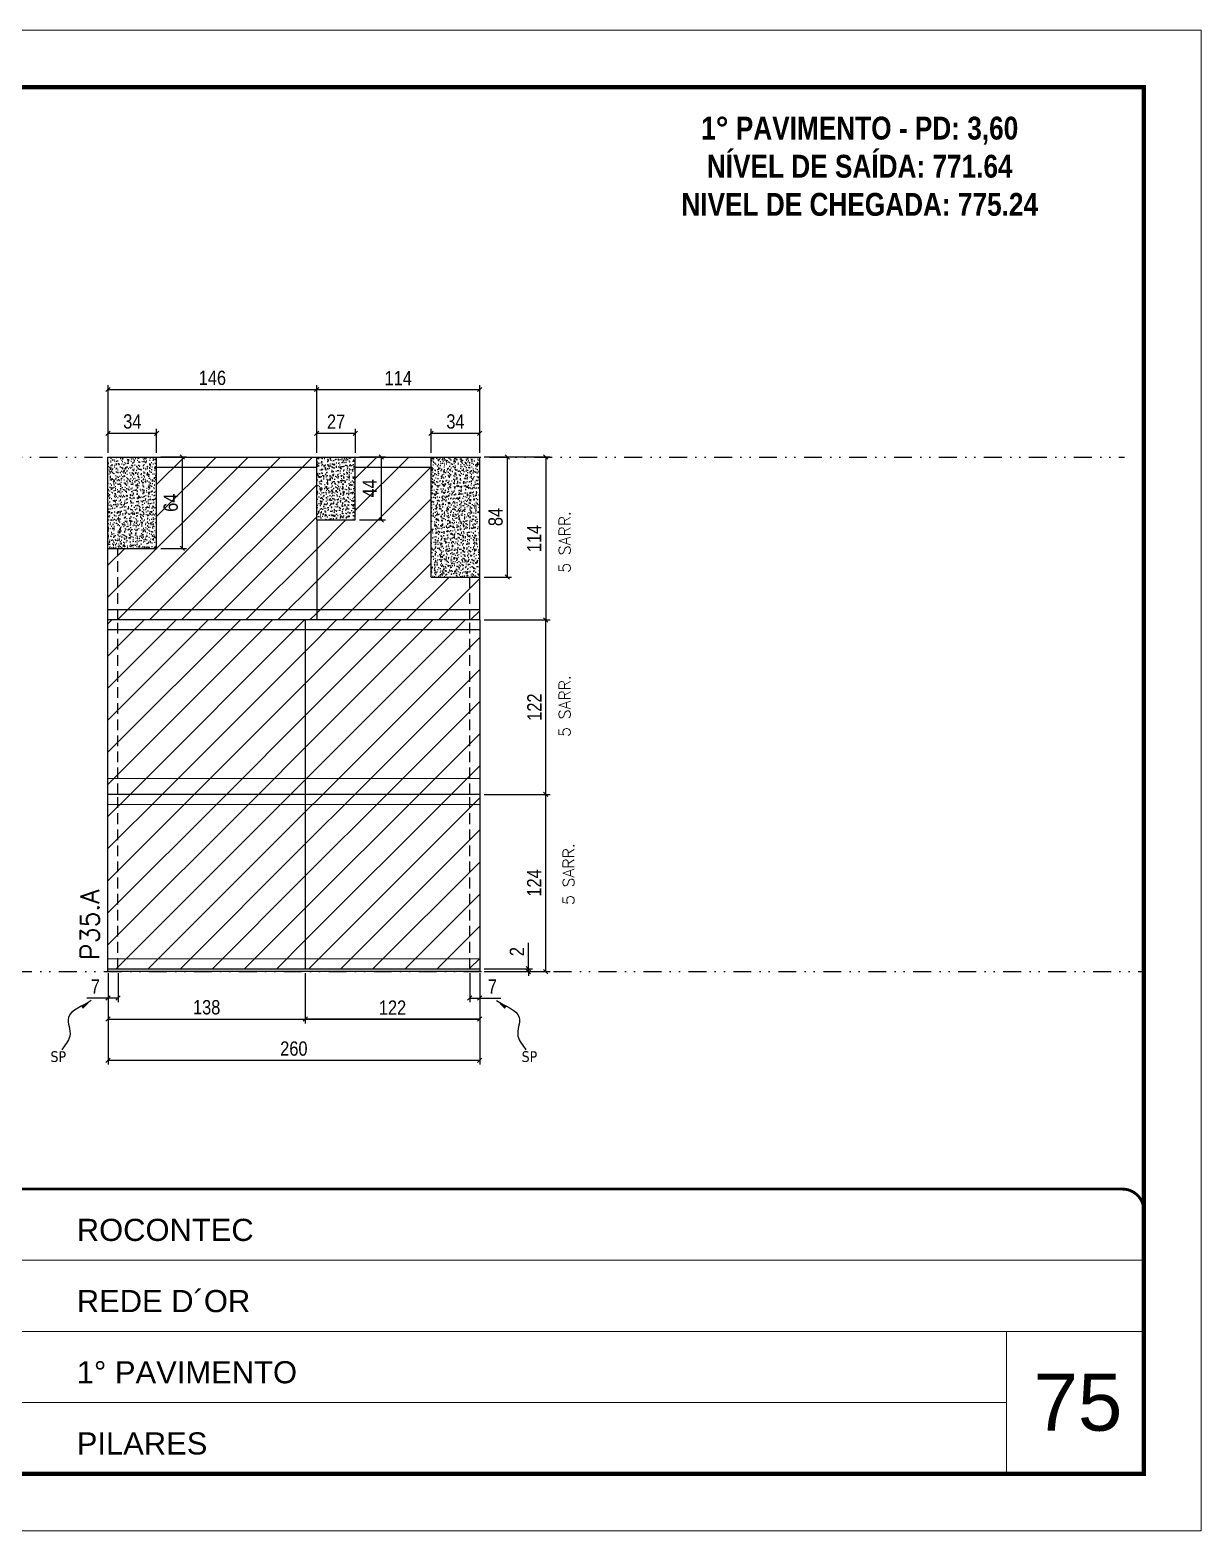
# Model space of a CAD drawing. Extents: x 2949 to 9203, y -16089 to 12527.
# Drawn here: x 6799 to 7618, y -9198 to -8148 of the extents above; entities that cross this region are included whole.
import ezdxf

# ---------------------------------------------------------------- set-up
doc = ezdxf.new("R2010")
doc.units = 0
for name, pattern in [('CONTINUO', [0]), ('DASHED', [0.75, 0.5, -0.25]), ('DIVIDE2', [0.625, 0.25, -0.125, 0, -0.125, 0, -0.125]), ('HIDDEN', [0.375, 0.25, -0.125])]:
    doc.linetypes.add(name, pattern=pattern)
for name, color, linetype, lineweight in [('CARIMBO', 255, 'Continuous', 9), ('Folhas', 255, 'Continuous', 9), ('Hachura', 251, 'Continuous', 9), ('Sarr 2.2x7', 40, 'Continuous', 9), ('SARRAFO DE PRESSAO', 251, 'DASHED', 9), ('Texto Seção', 7, 'Continuous', 15)]:
    doc.layers.add(name, color=color, linetype=linetype, lineweight=lineweight)
for name, color, linetype in [('COTA', 241, 'Continuous'), ('NOMENCLATURA', 7, 'Continuous'), ('Nível', 160, 'Continuous'), ('Painéis', 200, 'Continuous'), ('SARR_2.2x7', 40, 'Continuous'), ('Sarrafo de Pressão', 42, 'HIDDEN'), ('texto', 7, 'Continuous')]:
    doc.layers.add(name, color=color, linetype=linetype)
doc.styles.add('ARIAL', font='arial.ttf')
doc.styles.add('COTA TECNICA', font='techl___.ttf', dxfattribs={"height": 10})
doc.styles.add('COTA TECNICA-50', font='techl___.ttf', dxfattribs={"height": 10})
doc.styles.add('REGUA-120', font='ROMANS.shx', dxfattribs={"height": 15})
doc.styles.add('ROMANC', font='techb___.ttf', dxfattribs={"height": 2.5})
doc.styles.add('ROMANS', font='romans.shx')
doc.styles.get("Standard").update_dxf_attribs({"font": 'arial.ttf'})
doc.dimstyles.new('COTA PAINEL-50', dxfattribs={"dimtxt": 10, "dimasz": 3, "dimexe": 3, "dimexo": 3, "dimgap": 3, "dimtad": 1, "dimdec": 1, "dimzin": 12, "dimdsep": 46, "dimtxsty": 'COTA TECNICA-50', "dimblk1": 'OBLIQUE', "dimblk2": 'OBLIQUE', "dimsah": 1, "dimcen": 0.9, "dimclrd": 4, "dimclre": 4, "dimclrt": 240, "dimadec": 1, "dimazin": 3, "dimtfac": 1, "dimtdec": 1, "dimtmove": 0, "dimatfit": 3, "dimfxl": 1, "dimtolj": 1, "dimtzin": 12, "dimarcsym": 0})
doc.dimstyles.new('PAINEL', dxfattribs={"dimtxt": 10, "dimasz": 3, "dimexe": 3, "dimexo": 3, "dimgap": 3, "dimtad": 1, "dimdec": 1, "dimzin": 12, "dimdsep": 46, "dimtxsty": 'COTA TECNICA', "dimblk1": 'OBLIQUE', "dimblk2": 'OBLIQUE', "dimsah": 1, "dimcen": 0.9, "dimclrd": 4, "dimclre": 4, "dimclrt": 240, "dimadec": 1, "dimazin": 3, "dimtfac": 1, "dimtdec": 1, "dimtmove": 0, "dimatfit": 3, "dimfxl": 1, "dimtolj": 1, "dimtzin": 12, "dimarcsym": 0})
doc.dimstyles.get("Standard").update_dxf_attribs({"dimtxt": 0.18, "dimasz": 0.18, "dimexe": 0.18, "dimexo": 0.0625, "dimgap": 0.09, "dimtad": 0, "dimtih": 1, "dimtoh": 1, "dimdec": 4, "dimzin": 0, "dimdsep": 46, "dimtxsty": 'Standard', "dimcen": 0.09, "dimadec": 0, "dimazin": 0, "dimtfac": 1, "dimtdec": 4, "dimtofl": 0, "dimtmove": 0, "dimatfit": 3, "dimfxl": 1, "dimtolj": 1, "dimtzin": 0, "dimarcsym": 0})
pattern_1 = [(45, (-127656.967, -37644.947), (-11.2253202, 11.2253202), [])]
pattern_2 = [(50, (846.7493, -5128.3443), (5.46554, -0.4781726), [0.5715, -6.2865]), (355, (846.7493, -5128.3443), (-1.0573026, 5.7317054), [0.4572, -5.0292175]), (100.451445, (847.205, -5128.384), (4.4082374, 5.2535326), [0.4857003, -5.3427073]), (46.1842, (846.749, -5126.82), (8.132371, -1.26127), [0.85725, -9.42975]), (96.63556, (847.427, -5126.9254), (7.122124, 7.422784), [0.728551, -8.014068]), (351.18415, (846.749, -5126.82), (7.122124, 7.422784), [0.685799, -7.543792]), (21, (847.5113, -5127.2013), (4.5484317, -3.067956), [0.5715, -6.2865]), (326, (847.5113, -5127.2013), (1.854061, 5.525639), [0.4572, -5.0292]), (71.451445, (847.8904, -5127.457), (6.4024926, 2.457683), [0.4857003, -5.342698]), (37.5, (846.7493, -5128.3443), (0.0926581, 2.53665117), [0, -4.96824, 0, -5.1054, 0, -5.04825]), (7.5, (846.7493, -5128.3443), (2.0045899, 3.0054172), [0, -2.91084, 0, -4.85394, 0, -1.92405]), (327.5, (845.05, -5128.3443), (4.06771786, -0.1718623), [0, -1.905, 0, -5.9436, 0, -7.8867]), (317.5, (844.288, -5128.3443), (4.4438754, 0.7627947), [0, -2.4765, 0, -3.94716, 0, -5.6007])]
pattern_3 = [(45, (0, 1148.575), (-11.22532, 11.22532), [])]

# ---------------------------------------------------------------- blocks, each defined once
blk = doc.blocks.new('9999999999')
at = {"color": 30, "linetype": 'CONTINUO'}
for p, q in [((98564.6, 34379.6), (99584, 34379.6)), ((98564.6, 34329.8), (99488, 34329.8)), ((99584, 34329.8), (99488, 34329.8)), ((99488, 34329.8), (99488, 34230.2)), ((98564.6, 34280), (99488, 34280))]:
    blk.add_line(p, q, dxfattribs=at)
at = {"color": 30, "linetype": 'CONTINUO', "const_width": 2}
blk.add_lwpolyline([(99584, 34230.2), (99584, 34414.4, 0.414214), (99569, 34429.4), (98229, 34429.4, 0.414214), (98214, 34414.4), (98214, 34245.2, 0.414214), (98229, 34230.2), (99584, 34230.2)], format="xyb", dxfattribs=at)
at = {"layer": 'Folhas'}
blk.add_lwpolyline([(98139, 34190.2), (99624, 34190.2), (99624, 35240.2), (98139, 35240.2)], close=True, dxfattribs=at)
at = {"layer": 'Folhas', "color": 30, "const_width": 3}
blk.add_lwpolyline([(98214, 34230.2), (99584, 34230.2), (99584, 35200.2), (98214, 35200.2)], close=True, dxfattribs=at)
at = {"color": 7, "linetype": 'Continuous', "ltscale": 5, "style": 'ARIAL'}
for s, height, p in [('ROCONTEC', 15.48, (98837.7, 34393.1)), ('REDE D´OR', 15.48, (98837.7, 34343.3)), ('1° PAVIMENTO', 15.483, (98837.7, 34293.5)), ('PILARES', 15.48, (98837.7, 34243.7))]:
    blk.add_text(s, height=height, dxfattribs=at).set_placement(p)
blk = doc.blocks.new('_Oblique')
at = {"color": 0, "linetype": 'ByBlock', "lineweight": -2}
blk.add_line((-0.5, -0.5), (0.5, 0.5), dxfattribs=at)
blk = doc.blocks.new('*D2798')
at = {"layer": 'COTA', "color": 4, "lineweight": -2, "transparency": 16777216}
for p, q in [((6853.1, -8807.3), (6853.1, -8871.3)), ((7113.1, -8807.3), (7113.1, -8871.3)), ((6853.1, -8868.3), (7113.1, -8868.3))]:
    blk.add_line(p, q, dxfattribs=at)
at = {"layer": 'Defpoints', "color": 0, "transparency": 16777216}
for p in [(6853.1, -8804.3), (7113.1, -8804.3), (7113.1, -8868.3)]:
    blk.add_point(p, dxfattribs=at)
at = {"layer": 'COTA', "color": 4, "lineweight": -2, "transparency": 16777216, "xscale": 3, "yscale": 3, "zscale": 3, "rotation": 180}
blk.add_blockref('_Oblique', (6853.1, -8868.3), dxfattribs=at)
at = {"layer": 'COTA', "color": 4, "lineweight": -2, "transparency": 16777216, "xscale": 3, "yscale": 3, "zscale": 3}
blk.add_blockref('_Oblique', (7113.1, -8868.3), dxfattribs=at)
at = {"layer": 'COTA', "color": 240, "transparency": 16777216, "insert": (6983.1, -8860.2), "char_height": 10, "attachment_point": 5, "style": 'COTA TECNICA'}
blk.add_mtext('\\A1;260', dxfattribs=at)
blk = doc.blocks.new('*D2799')
at = {"layer": 'COTA', "color": 4, "lineweight": -2, "transparency": 16777216}
for p, q in [((6853.1, -8809.3), (6853.1, -8827.8)), ((6860.1, -8807.3), (6860.1, -8827.8)), ((6853.1, -8824.8), (6838.4, -8824.8)), ((6860.1, -8824.8), (6853.1, -8824.8))]:
    blk.add_line(p, q, dxfattribs=at)
at = {"layer": 'Defpoints', "color": 0, "transparency": 16777216}
for p in [(6853.1, -8806.3), (6860.1, -8804.3), (6853.1, -8824.8)]:
    blk.add_point(p, dxfattribs=at)
at = {"layer": 'COTA', "color": 4, "lineweight": -2, "transparency": 16777216, "xscale": 3, "yscale": 3, "zscale": 3, "rotation": 180}
blk.add_blockref('_Oblique', (6853.1, -8824.8), dxfattribs=at)
at = {"layer": 'COTA', "color": 4, "lineweight": -2, "transparency": 16777216, "xscale": 3, "yscale": 3, "zscale": 3}
blk.add_blockref('_Oblique', (6860.1, -8824.8), dxfattribs=at)
at = {"layer": 'COTA', "color": 240, "transparency": 16777216, "insert": (6844.2, -8816.8), "char_height": 10, "attachment_point": 5, "style": 'COTA TECNICA-50'}
blk.add_mtext('\\A1;7', dxfattribs=at)
blk = doc.blocks.new('*D2800')
at = {"layer": 'COTA', "color": 4, "lineweight": -2, "transparency": 16777216}
for p, q in [((7106.1, -8807.3), (7106.1, -8827.8)), ((7113.1, -8809.3), (7113.1, -8827.8)), ((7106.1, -8824.8), (7113.1, -8824.8)), ((7113.1, -8824.8), (7127.8, -8824.8))]:
    blk.add_line(p, q, dxfattribs=at)
at = {"layer": 'Defpoints', "color": 0, "transparency": 16777216}
for p in [(7106.1, -8804.3), (7113.1, -8806.3), (7113.1, -8824.8)]:
    blk.add_point(p, dxfattribs=at)
at = {"layer": 'COTA', "color": 4, "lineweight": -2, "transparency": 16777216, "xscale": 3, "yscale": 3, "zscale": 3, "rotation": 180}
blk.add_blockref('_Oblique', (7106.1, -8824.8), dxfattribs=at)
at = {"layer": 'COTA', "color": 4, "lineweight": -2, "transparency": 16777216, "xscale": 3, "yscale": 3, "zscale": 3}
blk.add_blockref('_Oblique', (7113.1, -8824.8), dxfattribs=at)
at = {"layer": 'COTA', "color": 240, "transparency": 16777216, "insert": (7121.9, -8816.8), "char_height": 10, "attachment_point": 5, "style": 'COTA TECNICA-50'}
blk.add_mtext('\\A1;7', dxfattribs=at)
blk = doc.blocks.new('*D2801')
at = {"layer": 'COTA', "color": 4, "lineweight": -2, "transparency": 16777216}
for p, q in [((7116.1, -8682.3), (7162.3, -8682.3)), ((7159.3, -8806.3), (7159.3, -8682.3)), ((7116.1, -8806.3), (7162.3, -8806.3))]:
    blk.add_line(p, q, dxfattribs=at)
at = {"layer": 'Defpoints', "color": 0, "transparency": 16777216}
for p in [(7113.1, -8682.3), (7159.3, -8682.3), (7113.1, -8806.3)]:
    blk.add_point(p, dxfattribs=at)
at = {"layer": 'COTA', "color": 4, "lineweight": -2, "transparency": 16777216, "xscale": 3, "yscale": 3, "zscale": 3}
for p, rotation in [((7159.3, -8682.3), 90), ((7159.3, -8806.3), 270)]:
    blk.add_blockref('_Oblique', p, dxfattribs=dict(at, rotation=rotation))
at = {"layer": 'COTA', "color": 240, "transparency": 16777216, "insert": (7151.2, -8744.3), "char_height": 10, "attachment_point": 5, "rotation": 90, "style": 'COTA TECNICA-50'}
blk.add_mtext('\\A1;124', dxfattribs=at)
blk = doc.blocks.new('*D2802')
at = {"layer": 'COTA', "color": 4, "lineweight": -2, "transparency": 16777216}
for p, q in [((7147.1, -8804.3), (7147.1, -8786.2)), ((7116.1, -8804.3), (7150.1, -8804.3)), ((7116.1, -8806.3), (7150.1, -8806.3)), ((7147.1, -8806.3), (7147.1, -8804.3)), ((7147.1, -8806.3), (7147.1, -8809.3))]:
    blk.add_line(p, q, dxfattribs=at)
at = {"layer": 'Defpoints', "color": 0, "transparency": 16777216}
for p in [(7113.1, -8804.3), (7113.1, -8806.3), (7147.1, -8806.3)]:
    blk.add_point(p, dxfattribs=at)
at = {"layer": 'COTA', "color": 4, "lineweight": -2, "transparency": 16777216, "xscale": 3, "yscale": 3, "zscale": 3}
for p, rotation in [((7147.1, -8804.3), 270), ((7147.1, -8806.3), 90)]:
    blk.add_blockref('_Oblique', p, dxfattribs=dict(at, rotation=rotation))
at = {"layer": 'COTA', "color": 240, "transparency": 16777216, "insert": (7139.1, -8792.3), "char_height": 10, "attachment_point": 5, "rotation": 90, "style": 'COTA TECNICA-50'}
blk.add_mtext('\\A1;2', dxfattribs=at)
blk = doc.blocks.new('*D2803')
at = {"layer": 'COTA', "color": 4, "linetype": 'ByBlock', "lineweight": -2, "transparency": 16777216}
for p, q in [((7116.1, -8560.3), (7162.3, -8560.3)), ((7159.3, -8682.3), (7159.3, -8560.3)), ((7116.1, -8682.3), (7162.3, -8682.3))]:
    blk.add_line(p, q, dxfattribs=at)
at = {"layer": 'Defpoints', "color": 0, "linetype": 'ByBlock', "transparency": 16777216}
for p in [(7113.1, -8560.3), (7159.3, -8560.3), (7113.1, -8682.3)]:
    blk.add_point(p, dxfattribs=at)
at = {"layer": 'COTA', "color": 4, "linetype": 'ByBlock', "lineweight": -2, "transparency": 16777216, "xscale": 3, "yscale": 3, "zscale": 3}
for p, rotation in [((7159.3, -8560.3), 90), ((7159.3, -8682.3), 270)]:
    blk.add_blockref('_Oblique', p, dxfattribs=dict(at, rotation=rotation))
at = {"layer": 'COTA', "color": 240, "linetype": 'ByBlock', "transparency": 16777216, "insert": (7151.3, -8621.3), "char_height": 10, "attachment_point": 5, "rotation": 90, "style": 'COTA TECNICA'}
blk.add_mtext('\\A1;122', dxfattribs=at)
blk = doc.blocks.new('*D2830')
at = {"layer": 'COTA', "color": 4, "linetype": 'ByBlock', "lineweight": -2, "transparency": 16777216}
for p, q in [((6991.1, -8807.3), (6991.1, -8842.5)), ((7113.1, -8807.3), (7113.1, -8842.5)), ((7113.1, -8839.5), (6991.1, -8839.5))]:
    blk.add_line(p, q, dxfattribs=at)
at = {"layer": 'Defpoints', "color": 0, "linetype": 'ByBlock', "transparency": 16777216}
for p in [(6991.1, -8804.3), (7113.1, -8804.3), (6991.1, -8839.5)]:
    blk.add_point(p, dxfattribs=at)
at = {"layer": 'COTA', "color": 4, "linetype": 'ByBlock', "lineweight": -2, "transparency": 16777216, "xscale": 3, "yscale": 3, "zscale": 3, "rotation": 180}
blk.add_blockref('_Oblique', (6991.1, -8839.5), dxfattribs=at)
at = {"layer": 'COTA', "color": 4, "linetype": 'ByBlock', "lineweight": -2, "transparency": 16777216, "xscale": 3, "yscale": 3, "zscale": 3}
blk.add_blockref('_Oblique', (7113.1, -8839.5), dxfattribs=at)
at = {"layer": 'COTA', "color": 240, "linetype": 'ByBlock', "transparency": 16777216, "insert": (7052.1, -8831.5), "char_height": 10, "attachment_point": 5, "style": 'COTA TECNICA'}
blk.add_mtext('\\A1;122', dxfattribs=at)
blk = doc.blocks.new('*D2831')
at = {"layer": 'COTA', "color": 4, "linetype": 'ByBlock', "lineweight": -2, "transparency": 16777216}
for p, q in [((6991.1, -8807.3), (6991.1, -8842.5)), ((7113.1, -8809.3), (7113.1, -8842.5)), ((6991.1, -8839.5), (7113.1, -8839.5))]:
    blk.add_line(p, q, dxfattribs=at)
at = {"layer": 'Defpoints', "color": 0, "linetype": 'ByBlock', "transparency": 16777216}
for p in [(6991.1, -8804.3), (7113.1, -8806.3), (7113.1, -8839.5)]:
    blk.add_point(p, dxfattribs=at)
at = {"layer": 'COTA', "color": 4, "linetype": 'ByBlock', "lineweight": -2, "transparency": 16777216, "xscale": 3, "yscale": 3, "zscale": 3, "rotation": 180}
blk.add_blockref('_Oblique', (6991.1, -8839.5), dxfattribs=at)
at = {"layer": 'COTA', "color": 4, "linetype": 'ByBlock', "lineweight": -2, "transparency": 16777216, "xscale": 3, "yscale": 3, "zscale": 3}
blk.add_blockref('_Oblique', (7113.1, -8839.5), dxfattribs=at)
at = {"layer": 'COTA', "color": 240, "linetype": 'ByBlock', "transparency": 16777216, "insert": (7052.1, -8831.5), "char_height": 10, "attachment_point": 5, "style": 'COTA TECNICA'}
blk.add_mtext('\\A1;122', dxfattribs=at)
blk = doc.blocks.new('*D2832')
at = {"layer": 'COTA', "color": 4, "linetype": 'ByBlock', "lineweight": -2, "transparency": 16777216}
for p, q in [((6853.1, -8809.3), (6853.1, -8842.5)), ((6991.1, -8807.3), (6991.1, -8842.5)), ((6853.1, -8839.5), (6991.1, -8839.5))]:
    blk.add_line(p, q, dxfattribs=at)
at = {"layer": 'Defpoints', "color": 0, "linetype": 'ByBlock', "transparency": 16777216}
for p in [(6853.1, -8806.3), (6991.1, -8804.3), (6991.1, -8839.5)]:
    blk.add_point(p, dxfattribs=at)
at = {"layer": 'COTA', "color": 4, "linetype": 'ByBlock', "lineweight": -2, "transparency": 16777216, "xscale": 3, "yscale": 3, "zscale": 3, "rotation": 180}
blk.add_blockref('_Oblique', (6853.1, -8839.5), dxfattribs=at)
at = {"layer": 'COTA', "color": 4, "linetype": 'ByBlock', "lineweight": -2, "transparency": 16777216, "xscale": 3, "yscale": 3, "zscale": 3}
blk.add_blockref('_Oblique', (6991.1, -8839.5), dxfattribs=at)
at = {"layer": 'COTA', "color": 240, "linetype": 'ByBlock', "transparency": 16777216, "insert": (6922.1, -8831.3), "char_height": 10, "attachment_point": 5, "style": 'COTA TECNICA'}
blk.add_mtext('\\A1;138', dxfattribs=at)
blk = doc.blocks.new('*D2833')
at = {"layer": 'COTA', "color": 4, "lineweight": -2, "transparency": 16777216}
for p, q in [((7116.1, -8446.3), (7162.3, -8446.3)), ((7159.3, -8446.3), (7159.3, -8560.3)), ((7116.1, -8560.3), (7162.3, -8560.3))]:
    blk.add_line(p, q, dxfattribs=at)
at = {"layer": 'Defpoints', "color": 0, "transparency": 16777216}
for p in [(7113.1, -8446.3), (7113.1, -8560.3), (7159.3, -8560.3)]:
    blk.add_point(p, dxfattribs=at)
at = {"layer": 'COTA', "color": 4, "lineweight": -2, "transparency": 16777216, "xscale": 3, "yscale": 3, "zscale": 3}
for p, rotation in [((7159.3, -8446.3), 90), ((7159.3, -8560.3), 270)]:
    blk.add_blockref('_Oblique', p, dxfattribs=dict(at, rotation=rotation))
at = {"layer": 'COTA', "color": 240, "transparency": 16777216, "insert": (7151.2, -8503.3), "char_height": 10, "attachment_point": 5, "rotation": 90, "style": 'COTA TECNICA'}
blk.add_mtext('\\A1;114', dxfattribs=at)
blk = doc.blocks.new('*D2834')
at = {"layer": 'COTA', "color": 4, "lineweight": -2, "transparency": 16777216}
for p, q in [((6853.1, -8443.3), (6853.1, -8396.1)), ((6853.1, -8399.1), (6999.1, -8399.1)), ((6999.1, -8443.3), (6999.1, -8396.1))]:
    blk.add_line(p, q, dxfattribs=at)
at = {"layer": 'Defpoints', "color": 0, "transparency": 16777216}
for p in [(6999.1, -8399.1), (6853.1, -8446.3), (6999.1, -8446.3)]:
    blk.add_point(p, dxfattribs=at)
at = {"layer": 'COTA', "color": 4, "lineweight": -2, "transparency": 16777216, "xscale": 3, "yscale": 3, "zscale": 3, "rotation": 180}
blk.add_blockref('_Oblique', (6853.1, -8399.1), dxfattribs=at)
at = {"layer": 'COTA', "color": 4, "lineweight": -2, "transparency": 16777216, "xscale": 3, "yscale": 3, "zscale": 3}
blk.add_blockref('_Oblique', (6999.1, -8399.1), dxfattribs=at)
at = {"layer": 'COTA', "color": 240, "transparency": 16777216, "insert": (6926.1, -8391), "char_height": 10, "attachment_point": 5, "style": 'COTA TECNICA'}
blk.add_mtext('\\A1;146', dxfattribs=at)
blk = doc.blocks.new('*D2835')
at = {"layer": 'COTA', "color": 4, "lineweight": -2, "transparency": 16777216}
for p, q in [((7029.1, -8446.3), (7047.2, -8446.3)), ((7044.2, -8446.3), (7044.2, -8490.3)), ((7029.1, -8490.3), (7047.2, -8490.3))]:
    blk.add_line(p, q, dxfattribs=at)
at = {"layer": 'Defpoints', "color": 0, "transparency": 16777216}
for p in [(7026.1, -8446.3), (7026.1, -8490.3), (7044.2, -8490.3)]:
    blk.add_point(p, dxfattribs=at)
at = {"layer": 'COTA', "color": 4, "lineweight": -2, "transparency": 16777216, "xscale": 3, "yscale": 3, "zscale": 3}
for p, rotation in [((7044.2, -8446.3), 90), ((7044.2, -8490.3), 270)]:
    blk.add_blockref('_Oblique', p, dxfattribs=dict(at, rotation=rotation))
at = {"layer": 'COTA', "color": 240, "transparency": 16777216, "insert": (7036.1, -8468.3), "char_height": 10, "attachment_point": 5, "rotation": 90, "style": 'COTA TECNICA'}
blk.add_mtext('\\A1;44', dxfattribs=at)
blk = doc.blocks.new('*D2836')
at = {"layer": 'COTA', "color": 4, "lineweight": -2, "transparency": 16777216}
for p, q in [((6890.1, -8446.3), (6908.1, -8446.3)), ((6905.1, -8510.3), (6905.1, -8446.3)), ((6890.1, -8510.3), (6908.1, -8510.3))]:
    blk.add_line(p, q, dxfattribs=at)
at = {"layer": 'Defpoints', "color": 0, "transparency": 16777216}
for p in [(6887.1, -8446.3), (6905.1, -8446.3), (6887.1, -8510.3)]:
    blk.add_point(p, dxfattribs=at)
at = {"layer": 'COTA', "color": 4, "lineweight": -2, "transparency": 16777216, "xscale": 3, "yscale": 3, "zscale": 3}
for p, rotation in [((6905.1, -8446.3), 90), ((6905.1, -8510.3), 270)]:
    blk.add_blockref('_Oblique', p, dxfattribs=dict(at, rotation=rotation))
at = {"layer": 'COTA', "color": 240, "transparency": 16777216, "insert": (6897, -8478.3), "char_height": 10, "attachment_point": 5, "rotation": 90, "style": 'COTA TECNICA'}
blk.add_mtext('\\A1;64', dxfattribs=at)
blk = doc.blocks.new('*D2810')
at = {"layer": 'COTA', "color": 4, "lineweight": -2, "transparency": 16777216}
for p, q in [((6999.1, -8443.3), (6999.1, -8396.1)), ((6999.1, -8399.1), (7113.1, -8399.1)), ((7113.1, -8443.3), (7113.1, -8396.1))]:
    blk.add_line(p, q, dxfattribs=at)
at = {"layer": 'Defpoints', "color": 0, "transparency": 16777216}
for p in [(7113.1, -8399.1), (6999.1, -8446.3), (7113.1, -8446.3)]:
    blk.add_point(p, dxfattribs=at)
at = {"layer": 'COTA', "color": 4, "lineweight": -2, "transparency": 16777216, "xscale": 3, "yscale": 3, "zscale": 3, "rotation": 180}
blk.add_blockref('_Oblique', (6999.1, -8399.1), dxfattribs=at)
at = {"layer": 'COTA', "color": 4, "lineweight": -2, "transparency": 16777216, "xscale": 3, "yscale": 3, "zscale": 3}
blk.add_blockref('_Oblique', (7113.1, -8399.1), dxfattribs=at)
at = {"layer": 'COTA', "color": 240, "transparency": 16777216, "insert": (7056.1, -8391.1), "char_height": 10, "attachment_point": 5, "style": 'COTA TECNICA'}
blk.add_mtext('\\A1;114', dxfattribs=at)
blk = doc.blocks.new('*D2838')
at = {"layer": 'COTA', "color": 4, "lineweight": -2, "transparency": 16777216}
for p, q in [((7116.1, -8446.3), (7135.3, -8446.3)), ((7132.3, -8446.3), (7132.3, -8530.3)), ((7116.1, -8530.3), (7135.3, -8530.3))]:
    blk.add_line(p, q, dxfattribs=at)
at = {"layer": 'Defpoints', "color": 0, "transparency": 16777216}
for p in [(7113.1, -8446.3), (7113.1, -8530.3), (7132.3, -8530.3)]:
    blk.add_point(p, dxfattribs=at)
at = {"layer": 'COTA', "color": 4, "lineweight": -2, "transparency": 16777216, "xscale": 3, "yscale": 3, "zscale": 3}
for p, rotation in [((7132.3, -8446.3), 90), ((7132.3, -8530.3), 270)]:
    blk.add_blockref('_Oblique', p, dxfattribs=dict(at, rotation=rotation))
at = {"layer": 'COTA', "color": 240, "transparency": 16777216, "insert": (7124.2, -8488.3), "char_height": 10, "attachment_point": 5, "rotation": 90, "style": 'COTA TECNICA'}
blk.add_mtext('\\A1;84', dxfattribs=at)
blk = doc.blocks.new('*D2839')
at = {"layer": 'COTA', "color": 4, "lineweight": -2, "transparency": 16777216}
for p, q in [((7079.1, -8443.3), (7079.1, -8426.7)), ((7079.1, -8429.7), (7113.1, -8429.7)), ((7113.1, -8443.3), (7113.1, -8426.7))]:
    blk.add_line(p, q, dxfattribs=at)
at = {"layer": 'Defpoints', "color": 0, "transparency": 16777216}
for p in [(7113.1, -8429.7), (7079.1, -8446.3), (7113.1, -8446.3)]:
    blk.add_point(p, dxfattribs=at)
at = {"layer": 'COTA', "color": 4, "lineweight": -2, "transparency": 16777216, "xscale": 3, "yscale": 3, "zscale": 3, "rotation": 180}
blk.add_blockref('_Oblique', (7079.1, -8429.7), dxfattribs=at)
at = {"layer": 'COTA', "color": 4, "lineweight": -2, "transparency": 16777216, "xscale": 3, "yscale": 3, "zscale": 3}
blk.add_blockref('_Oblique', (7113.1, -8429.7), dxfattribs=at)
at = {"layer": 'COTA', "color": 240, "transparency": 16777216, "insert": (7096.1, -8421.5), "char_height": 10, "attachment_point": 5, "style": 'COTA TECNICA'}
blk.add_mtext('\\A1;34', dxfattribs=at)
blk = doc.blocks.new('*D2815')
at = {"layer": 'COTA', "color": 4, "lineweight": -2, "transparency": 16777216}
for p, q in [((6999.1, -8443.3), (6999.1, -8426.7)), ((6999.1, -8429.7), (7026.1, -8429.7)), ((7026.1, -8443.3), (7026.1, -8426.7))]:
    blk.add_line(p, q, dxfattribs=at)
at = {"layer": 'Defpoints', "color": 0, "transparency": 16777216}
for p in [(7026.1, -8429.7), (6999.1, -8446.3), (7026.1, -8446.3)]:
    blk.add_point(p, dxfattribs=at)
at = {"layer": 'COTA', "color": 4, "lineweight": -2, "transparency": 16777216, "xscale": 3, "yscale": 3, "zscale": 3, "rotation": 180}
blk.add_blockref('_Oblique', (6999.1, -8429.7), dxfattribs=at)
at = {"layer": 'COTA', "color": 4, "lineweight": -2, "transparency": 16777216, "xscale": 3, "yscale": 3, "zscale": 3}
blk.add_blockref('_Oblique', (7026.1, -8429.7), dxfattribs=at)
at = {"layer": 'COTA', "color": 240, "transparency": 16777216, "insert": (7012.6, -8421.6), "char_height": 10, "attachment_point": 5, "style": 'COTA TECNICA'}
blk.add_mtext('\\A1;27', dxfattribs=at)
blk = doc.blocks.new('*D2840')
at = {"layer": 'COTA', "color": 4, "lineweight": -2, "transparency": 16777216}
for p, q in [((6853.1, -8443.3), (6853.1, -8426.7)), ((6853.1, -8429.7), (6887.1, -8429.7)), ((6887.1, -8443.3), (6887.1, -8426.7))]:
    blk.add_line(p, q, dxfattribs=at)
at = {"layer": 'Defpoints', "color": 0, "transparency": 16777216}
for p in [(6887.1, -8429.7), (6853.1, -8446.3), (6887.1, -8446.3)]:
    blk.add_point(p, dxfattribs=at)
at = {"layer": 'COTA', "color": 4, "lineweight": -2, "transparency": 16777216, "xscale": 3, "yscale": 3, "zscale": 3, "rotation": 180}
blk.add_blockref('_Oblique', (6853.1, -8429.7), dxfattribs=at)
at = {"layer": 'COTA', "color": 4, "lineweight": -2, "transparency": 16777216, "xscale": 3, "yscale": 3, "zscale": 3}
blk.add_blockref('_Oblique', (6887.1, -8429.7), dxfattribs=at)
at = {"layer": 'COTA', "color": 240, "transparency": 16777216, "insert": (6870.1, -8421.5), "char_height": 10, "attachment_point": 5, "style": 'COTA TECNICA'}
blk.add_mtext('\\A1;34', dxfattribs=at)

msp = doc.modelspace()

# ---------------------------------------------------------------- hatches: boundary and pattern name
at = {"layer": 'COTA', "linetype": 'ByBlock'}
h = msp.add_hatch(dxfattribs=at)
h.set_pattern_fill('AR-CONC', color=256, scale=0.03)
h.set_pattern_definition(pattern_2)
h.paths.add_polyline_path([(6853.08, -8510.33), (6887.08, -8510.33), (6887.08, -8446.33), (6853.08, -8446.33)])
h = msp.add_hatch(dxfattribs=at)
h.set_pattern_fill('AR-CONC', color=256, scale=0.03)
h.set_pattern_definition(pattern_2)
h.paths.add_polyline_path([(7026.08, -8446.33), (6999.08, -8446.33), (6999.08, -8490.33), (7026.08, -8490.33)])
h = msp.add_hatch(dxfattribs=at)
h.set_pattern_fill('AR-CONC', color=256, scale=0.03)
h.set_pattern_definition(pattern_2)
h.paths.add_polyline_path([(7113.08, -8446.33), (7079.08, -8446.33), (7079.08, -8530.33), (7113.08, -8530.33)])
at = {"layer": 'Hachura'}
h = msp.add_hatch(dxfattribs=at)
h.set_pattern_fill('ANSI31', color=256, scale=5)
h.set_pattern_definition(pattern_3)
h.paths.add_polyline_path([(6999.08, -8490.33), (6999.08, -8446.33), (6887.08, -8446.33), (6887.08, -8510.33), (6853.08, -8510.33), (6853.08, -8560.33), (6999.08, -8560.33)])
h = msp.add_hatch(dxfattribs=at)
h.set_pattern_fill('ANSI31', color=256, scale=5)
h.set_pattern_definition(pattern_3)
h.paths.add_polyline_path([(7026.08, -8490.33), (6999.08, -8490.33), (6999.08, -8560.33), (7113.08, -8560.33), (7113.08, -8530.33), (7079.08, -8530.33), (7079.08, -8446.33), (7026.08, -8446.33)])
at = {"layer": 'Hachura', "linetype": 'ByBlock'}
h = msp.add_hatch(dxfattribs=at)
h.set_pattern_fill('ANSI31', color=256, scale=5)
h.set_pattern_definition(pattern_1)
h.paths.add_polyline_path([(6853.08, -8560.33), (6853.08, -8682.33), (6991.08, -8682.33), (6991.08, -8560.33)])
h = msp.add_hatch(dxfattribs=at)
h.set_pattern_fill('ANSI31', color=256, scale=5)
h.set_pattern_definition(pattern_1)
h.paths.add_polyline_path([(6991.08, -8682.33), (7113.08, -8682.33), (7113.08, -8560.33), (6991.08, -8560.33)])
h = msp.add_hatch(dxfattribs=at)
h.set_pattern_fill('ANSI31', color=256, scale=5)
h.set_pattern_definition(pattern_1)
h.paths.add_polyline_path([(6991.08, -8682.33), (6853.08, -8682.33), (6853.08, -8804.33), (6991.08, -8804.33)])
h = msp.add_hatch(dxfattribs=at)
h.set_pattern_fill('ANSI31', color=256, scale=5)
h.set_pattern_definition(pattern_1)
h.paths.add_polyline_path([(6991.08, -8682.33), (6991.08, -8804.33), (7113.08, -8804.33), (7113.08, -8682.33)])

# ---------------------------------------------------------------- linework, layer by layer
at = {"layer": 'COTA', "linetype": 'ByBlock'}
for p, q in [((6853.08, -8510.33), (6853.08, -8446.33)), ((6853.08, -8446.33), (6887.08, -8446.33)), ((6999.08, -8446.33), (7026.08, -8446.33)), ((7079.08, -8446.33), (7113.08, -8446.33)), ((7113.08, -8530.33), (7113.08, -8446.33))]:
    msp.add_line(p, q, dxfattribs=at)
at = {"layer": 'Nível', "color": 4, "linetype": 'DIVIDE2', "ltscale": 50}
for p, q in [((6553.69, -8446.33), (7564.03, -8446.33)), ((6567.19, -8806.33), (7577.53, -8806.33))]:
    msp.add_line(p, q, dxfattribs=at)
at = {"layer": 'Painéis'}
for p, q in [((6887.08, -8510.33), (6887.08, -8446.33)), ((6887.08, -8446.33), (6999.08, -8446.33)), ((6999.08, -8490.33), (6999.08, -8446.33)), ((7026.08, -8490.33), (7026.08, -8446.33)), ((7026.08, -8446.33), (7079.08, -8446.33)), ((7079.08, -8530.33), (7079.08, -8446.33)), ((6999.08, -8490.33), (7026.08, -8490.33)), ((6999.08, -8490.33), (6999.08, -8560.33)), ((6853.08, -8560.33), (6853.08, -8510.33)), ((6853.08, -8510.33), (6887.08, -8510.33)), ((7079.08, -8530.33), (7113.08, -8530.33)), ((7113.08, -8560.33), (7113.08, -8530.33)), ((6853.08, -8804.33), (6853.08, -8560.33)), ((7113.08, -8560.33), (6853.08, -8560.33)), ((6991.08, -8560.33), (6991.08, -8804.33)), ((7113.08, -8560.33), (7113.08, -8804.33)), ((7113.08, -8682.33), (6853.08, -8682.33)), ((6853.08, -8804.33), (7113.08, -8804.33))]:
    msp.add_line(p, q, dxfattribs=at)
msp.add_lwpolyline([(6853.08, -8804.33), (7113.08, -8804.33), (7113.08, -8806.33), (6853.08, -8806.33)], close=True, dxfattribs=at)
at = {"layer": 'Sarr 2.2x7'}
for p, q in [((7113.08, -8671.33), (6853.08, -8671.33)), ((7113.08, -8689.33), (6853.08, -8689.33)), ((7113.08, -8797.33), (6853.08, -8797.33)), ((7113.08, -8804.33), (6853.08, -8804.33))]:
    msp.add_line(p, q, dxfattribs=at)
at = {"layer": 'Sarr 2.2x7', "linetype": 'Continuous'}
for p, q in [((6853.08, -8682.33), (6853.08, -8675.33)), ((6853.08, -8804.33), (6853.08, -8797.33)), ((7113.08, -8804.33), (7113.08, -8797.33))]:
    msp.add_line(p, q, dxfattribs=at)
at = {"layer": 'SARR_2.2x7'}
for p, q in [((6887.08, -8453.33), (6999.08, -8453.33)), ((7026.08, -8453.33), (7079.08, -8453.33)), ((6999.08, -8553.33), (6853.08, -8553.33)), ((7113.08, -8553.33), (6999.08, -8553.33)), ((7113.08, -8567.33), (6853.08, -8567.33))]:
    msp.add_line(p, q, dxfattribs=at)
at = {"layer": 'Sarrafo de Pressão', "ltscale": 30}
for p, q in [((6860.08, -8560.33), (6860.08, -8510.33)), ((7106.08, -8560.33), (7106.08, -8530.33)), ((6860.08, -8682.33), (6860.08, -8560.33)), ((7106.08, -8682.33), (7106.08, -8560.33)), ((6860.08, -8804.33), (6860.08, -8682.33)), ((7106.08, -8804.33), (7106.08, -8682.33))]:
    msp.add_line(p, q, dxfattribs=at)

# ---------------------------------------------------------------- block references
at = {"layer": 'SARRAFO DE PRESSAO', "color": 6, "linetype": 'ByBlock'}
msp.add_blockref('9999999999', (-92006.44, -43387.82), dxfattribs=at)

# ---------------------------------------------------------------- texts
at = {"layer": 'CARIMBO', "style": 'ARIAL'}
msp.add_text('75', height=40, dxfattribs=at).set_placement((7500.39, -9127.47))
at = {"layer": 'NOMENCLATURA', "color": 2, "insert": (7378.86, -8181.56), "char_height": 16, "attachment_point": 2, "style": 'ROMANC'}
msp.add_mtext_dynamic_manual_height_columns('\\P1° PAVIMENTO - PD: 3,60\\PNÍVEL DE SAÍDA: 771.64\\PNIVEL DE CHEGADA: 775.24', width=300.2766, gutter_width=1, heights=[0], dxfattribs=at)
at = {"layer": 'texto', "color": 0, "char_height": 7.5, "attachment_point": 5}
for insert in [(6818.31, -8865.83), (7147.86, -8865.83)]:
    msp.add_mtext('{\\fTahoma|b0|i0|c0|p34;\\C4;SP}', dxfattribs=dict(at, insert=insert))
at = {"layer": 'Texto Seção', "linetype": 'Continuous', "style": 'ROMANS'}
for p in [(7176.52, -8527.34), (7176.52, -8642.11), (7179.23, -8759.71)]:
    msp.add_text('5 SARR.', height=8, rotation=90, dxfattribs=at).set_placement(p)
at = {"layer": 'Texto Seção', "style": 'REGUA-120'}
msp.add_text('P35.A', height=13, rotation=90, dxfattribs=at).set_placement((6846.94, -8798.26))

# ---------------------------------------------------------------- dimensions: what is measured, and where the dimension line sits
at = {"layer": 'COTA'}
for base, p1, p2, dimstyle, picture, middle in [((6999.08, -8399.14), (6853.08, -8446.33), (6999.08, -8446.33), 'PAINEL', '*D2834', (6926.08, -8391.04)), ((7113.08, -8399.14), (6999.08, -8446.33), (7113.08, -8446.33), 'PAINEL', '*D2810', (7056.08, -8391.06)), ((6887.08, -8429.68), (6853.08, -8446.33), (6887.08, -8446.33), 'PAINEL', '*D2840', (6870.08, -8421.46)), ((7026.08, -8429.68), (6999.08, -8446.33), (7026.08, -8446.33), 'PAINEL', '*D2815', (7012.58, -8421.6)), ((7113.08, -8429.68), (7079.08, -8446.33), (7113.08, -8446.33), 'PAINEL', '*D2839', (7096.08, -8421.46)), ((7113.08, -8824.84), (7106.08, -8804.33), (7113.08, -8806.33), 'COTA PAINEL-50', '*D2800', (7121.95, -8816.77))]:
    dim = msp.add_linear_dim(base=base, p1=p1, p2=p2, dimstyle=dimstyle, dxfattribs=at)
    dim.commit()
    dim.dimension.update_dxf_attribs({"geometry": picture, "text_midpoint": middle})
for base, p1, p2, angle, dimstyle, picture, middle in [((6905.11, -8446.33), (6887.08, -8510.33), (6887.08, -8446.33), 90, 'PAINEL', '*D2836', (6897.01, -8478.33)), ((7044.19, -8490.33), (7026.08, -8446.33), (7026.08, -8490.33), 90, 'PAINEL', '*D2835', (7036.12, -8468.33)), ((7159.32, -8560.33), (7113.08, -8446.33), (7113.08, -8560.33), 90, 'PAINEL', '*D2833', (7151.25, -8503.33)), ((7132.27, -8530.33), (7113.08, -8446.33), (7113.08, -8530.33), 90, 'PAINEL', '*D2838', (7124.17, -8488.33)), ((7159.32, -8682.33), (7113.08, -8806.33), (7113.08, -8682.33), 90, 'COTA PAINEL-50', '*D2801', (7151.25, -8744.33)), ((6853.08, -8824.84), (6860.08, -8804.33), (6853.08, -8806.33), 180, 'COTA PAINEL-50', '*D2799', (6844.22, -8816.77))]:
    dim = msp.add_linear_dim(base=base, p1=p1, p2=p2, angle=angle, dimstyle=dimstyle, dxfattribs=at)
    dim.commit()
    dim.dimension.update_dxf_attribs({"geometry": picture, "text_midpoint": middle})
at = {"layer": 'COTA', "linetype": 'ByBlock'}
dim = msp.add_linear_dim(base=(7159.32, -8560.33), p1=(7113.08, -8682.33), p2=(7113.08, -8560.33), angle=90, dimstyle='PAINEL', dxfattribs=at)
dim.commit()
dim.dimension.update_dxf_attribs({"geometry": '*D2803', "text_midpoint": (7151.26, -8621.33)})
at = {"layer": 'COTA'}
dim = msp.add_linear_dim(base=(7147.09, -8806.33), p1=(7113.08, -8804.33), p2=(7113.08, -8806.33), angle=90, dimstyle='COTA PAINEL-50', dxfattribs=at)
dim.commit()
dim.dimension.update_dxf_attribs({"geometry": '*D2802', "text_midpoint": (7147.09, -8792.28), "dimtype": 160})
dim = msp.add_linear_dim(base=(7113.08, -8868.29), p1=(6853.08, -8804.33), p2=(7113.08, -8804.33), dimstyle='PAINEL', override={"dimarcsym": 2}, dxfattribs=at)
dim.commit()
dim.dimension.update_dxf_attribs({"geometry": '*D2798', "text_midpoint": (6983.08, -8860.19)})
at = {"layer": 'COTA', "linetype": 'ByBlock'}
for p1, picture, middle in [((6853.08, -8806.33), '*D2832', (6922.08, -8831.28)), ((7113.08, -8804.33), '*D2830', (7052.08, -8831.47))]:
    dim = msp.add_linear_dim(base=(6991.08, -8839.53), p1=p1, p2=(6991.08, -8804.33), dimstyle='PAINEL', dxfattribs=at)
    dim.commit()
    dim.dimension.update_dxf_attribs({"geometry": picture, "text_midpoint": middle})
dim = msp.add_linear_dim(base=(7113.08, -8839.53), p1=(6991.08, -8804.33), p2=(7113.08, -8806.33), dimstyle='PAINEL', override={"dimtmove": 1}, dxfattribs=at)
dim.commit()
dim.dimension.update_dxf_attribs({"geometry": '*D2831', "text_midpoint": (7052.08, -8831.47)})

# ---------------------------------------------------------------- leaders
at = {"layer": 'COTA', "path_type": 1}
for points in [[(6841.25, -8826.51), (6825.47, -8838.35), (6826.39, -8851.36), (6820.84, -8861.14)], [(7124.91, -8826.51), (7140.7, -8838.35), (7139.77, -8851.36), (7145.32, -8861.14)]]:
    msp.add_leader(points, dimstyle='Standard', override={"dimasz": 8}, dxfattribs=at)

doc.saveas('drawing.dxf')
